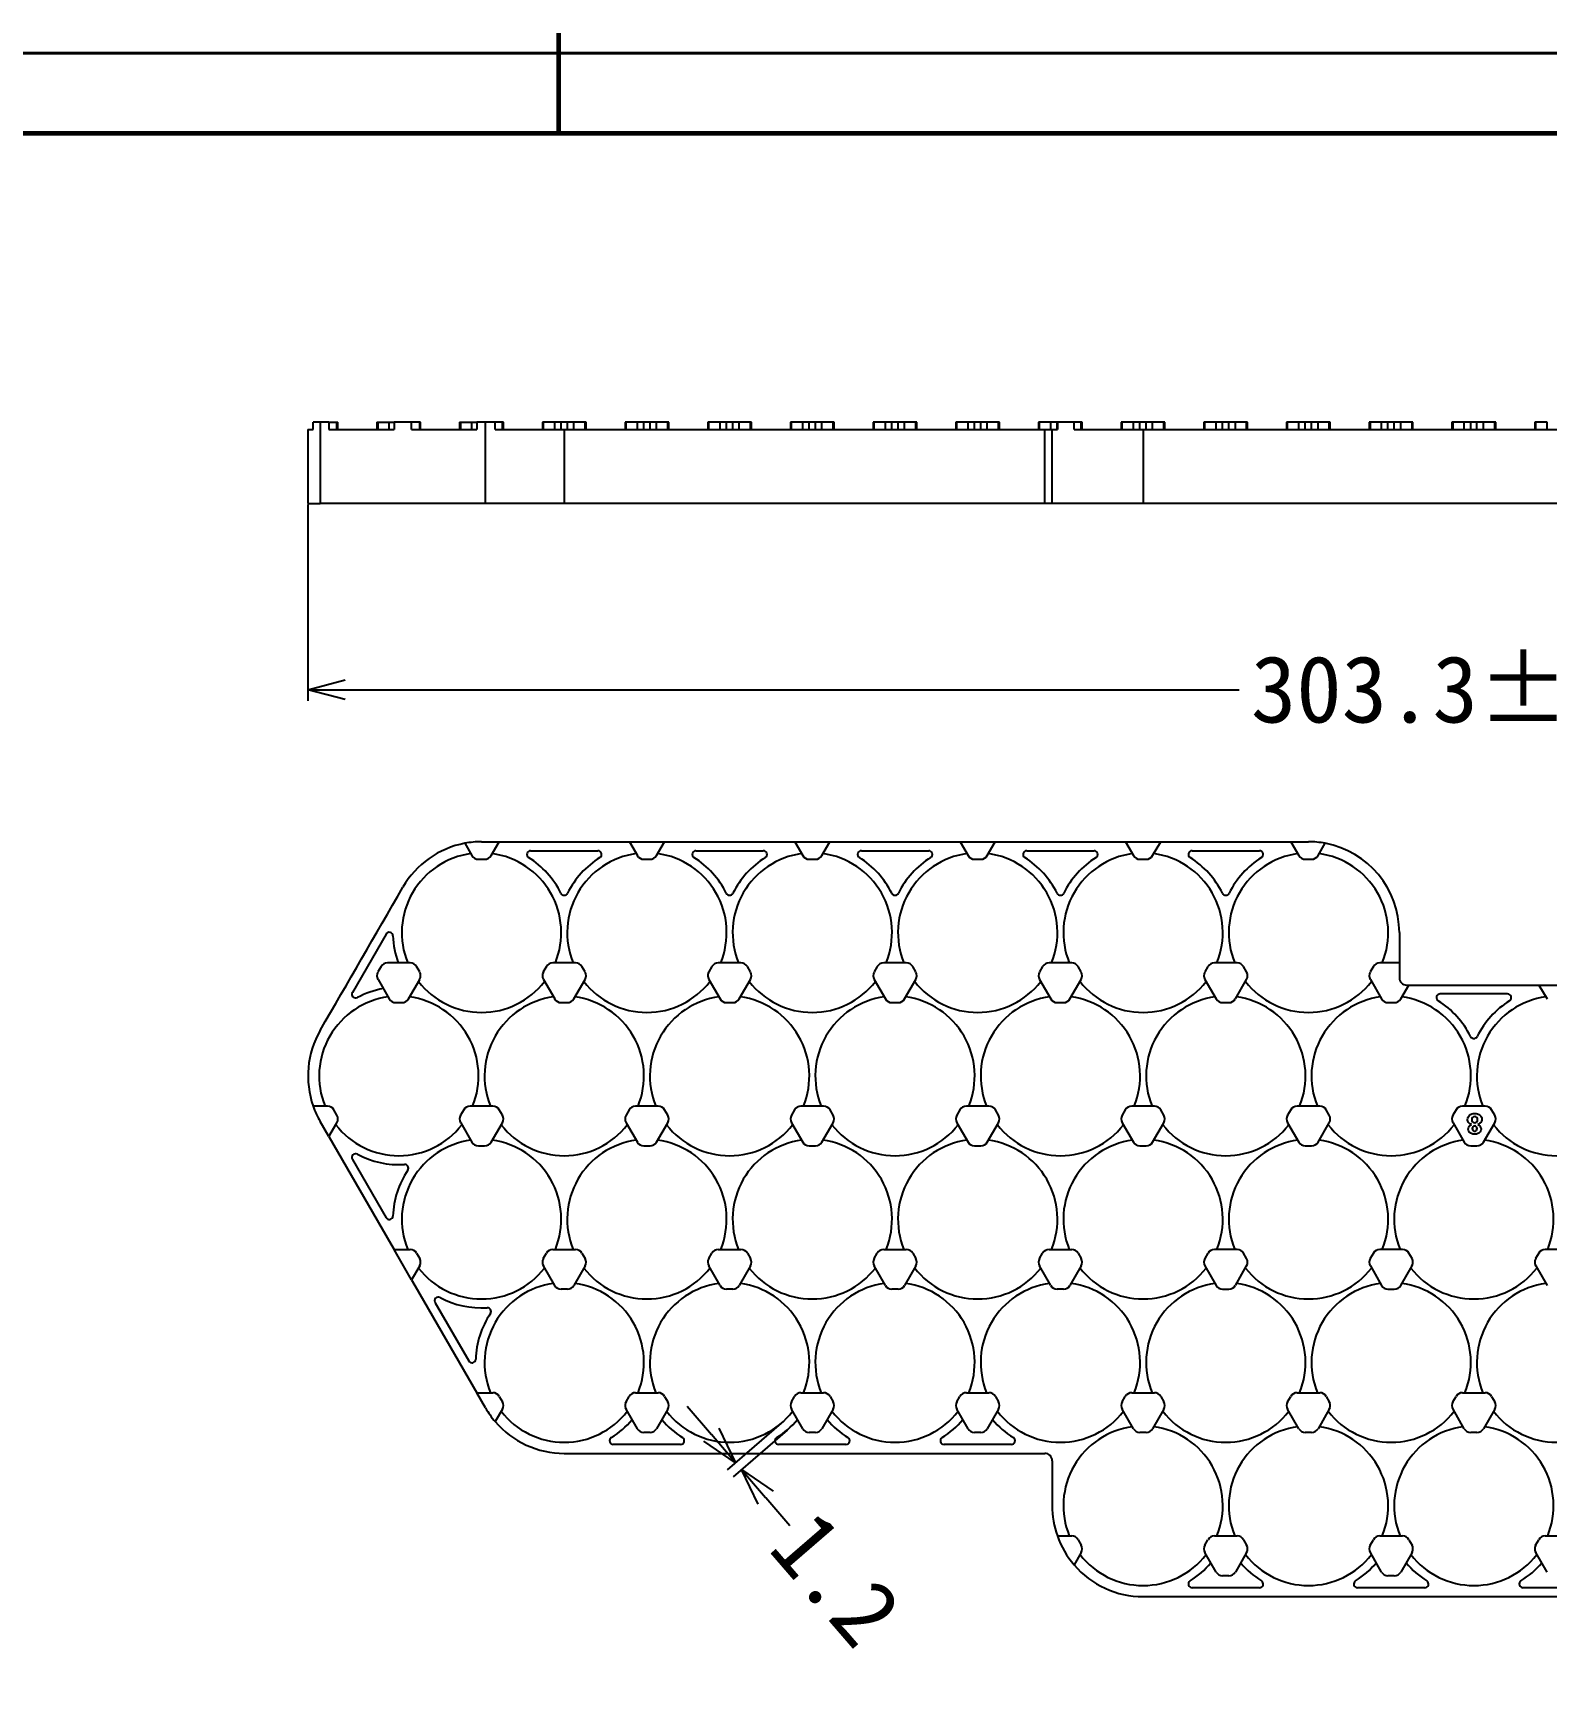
# Model space of a CAD drawing. Header units: millimetres. Extents: x 130 to 773, y 193 to 651.
# Drawn here: x 380.4 to 584.5, y 428.4 to 650.9 of the extents above; entities that cross this region are included whole.
import ezdxf

# ---------------------------------------------------------------- set-up
doc = ezdxf.new("R2010")
doc.units = ezdxf.units.MM
doc.layers.add('title-ifrm', color=6, linetype='Continuous', lineweight=60)
doc.layers.add('title-ofrm', color=5, linetype='Continuous', lineweight=40)
doc.styles.get("Standard").update_dxf_attribs({"font": 'simfang.ttf'})
doc.dimstyles.new('快速标注样式', dxfattribs={"dimtxt": 9, "dimasz": 5, "dimexe": 1.5, "dimexo": 0.1, "dimgap": 0.8, "dimtad": 0, "dimdec": 1, "dimdsep": 46, "dimtxsty": 'Standard', "dimblk": 'OPEN30', "dimcen": 0.3, "dimclrd": 3, "dimclre": 3, "dimclrt": 3, "dimadec": 0, "dimazin": 0, "dimtfac": 1, "dimtdec": 1, "dimtofl": 0, "dimtmove": 0, "dimatfit": 3, "dimfxl": 1, "dimarcsym": 0})

# ---------------------------------------------------------------- blocks, each defined once
blk = doc.blocks.new('_Open30')
at = {"color": 0, "linetype": 'ByBlock', "lineweight": -2}
for p, q in [((-1, 0.268), (0, 0)), ((0, 0), (-1, -0.268)), ((0, 0), (-1, 0))]:
    blk.add_line(p, q, dxfattribs=at)
blk = doc.blocks.new('*D5')
at = {"color": 3, "lineweight": -2, "transparency": 16777216}
for p, q in [((417.43, 587.35), (417.43, 560.88)), ((720.68, 587.35), (720.68, 560.88)), ((422.43, 562.38), (542.98, 562.38)), ((715.68, 562.38), (595.13, 562.38))]:
    blk.add_line(p, q, dxfattribs=at)
at = {"layer": 'Defpoints', "color": 0, "lineweight": -3, "transparency": 16777216}
for p in [(417.43, 587.45), (720.68, 587.45), (720.68, 562.38)]:
    blk.add_point(p, dxfattribs=at)
at = {"color": 3, "lineweight": -2, "transparency": 16777216, "xscale": 5, "yscale": 5, "zscale": 5, "rotation": 180}
blk.add_blockref('_Open30', (417.43, 562.38), dxfattribs=at)
at = {"color": 3, "lineweight": -2, "transparency": 16777216, "xscale": 5, "yscale": 5, "zscale": 5}
blk.add_blockref('_Open30', (720.68, 562.38), dxfattribs=at)
at = {"color": 3, "lineweight": -3, "transparency": 16777216, "insert": (569.05, 562.38), "char_height": 9, "attachment_point": 5}
blk.add_mtext('303.3%%P1', dxfattribs=at)
blk = doc.blocks.new('*D12')
at = {"color": 3, "lineweight": -2, "transparency": 16777216}
for p, q in [((471.82, 461.97), (468.55, 465.76)), ((481.23, 463.5), (473.95, 457.21)), ((482.02, 462.59), (474.74, 456.3)), ((479.14, 453.5), (482.41, 449.71))]:
    blk.add_line(p, q, dxfattribs=at)
at = {"layer": 'Defpoints', "color": 0, "lineweight": -3, "transparency": 16777216}
for p in [(481.31, 463.56), (482.09, 462.66), (475.87, 457.28)]:
    blk.add_point(p, dxfattribs=at)
at = {"color": 3, "lineweight": -2, "transparency": 16777216, "xscale": 5, "yscale": 5, "zscale": 5}
for p, rotation in [((475.09, 458.19), 310.8300800472638), ((475.87, 457.28), 130.8300800472639)]:
    blk.add_blockref('_Open30', p, dxfattribs=dict(at, rotation=rotation))
at = {"color": 3, "lineweight": -3, "transparency": 16777216, "insert": (488.63, 442.51), "char_height": 9, "attachment_point": 5, "rotation": 310.8301}
blk.add_mtext('1.2', dxfattribs=at)

msp = doc.modelspace()

# ---------------------------------------------------------------- linework, layer by layer
at = {"color": 0, "linetype": 'Continuous', "lineweight": -3}
for p, q in [((417.43, 597.45), (417.43, 587.45)), ((417.43, 597.45), (418.12, 597.45)), ((419.07, 598.45), (418.12, 598.45)), ((418.12, 597.45), (418.12, 598.45)), ((420.25, 598.45), (419.07, 598.45)), ((419.07, 598.45), (419.07, 587.45)), ((420.25, 598.45), (421.34, 598.45)), ((420.25, 598.45), (420.25, 597.45)), ((420.25, 597.45), (428.59, 597.45)), ((421.34, 598.45), (421.47, 598.45)), ((421.34, 597.45), (421.34, 598.45)), ((421.47, 597.45), (421.47, 598.45)), ((426.73, 598.45), (426.73, 597.45)), ((426.73, 598.45), (426.87, 598.45)), ((426.87, 598.45), (428.39, 598.45)), ((426.87, 597.45), (426.87, 598.45)), ((428.39, 598.45), (429.03, 598.45)), ((428.39, 597.45), (428.39, 598.45)), ((428.59, 597.45), (429.03, 597.45)), ((431.4, 598.45), (429.03, 598.45)), ((429.03, 598.45), (429.03, 597.45)), ((432.49, 598.45), (431.4, 598.45)), ((431.4, 597.45), (431.4, 598.45)), ((431.4, 597.45), (431.84, 597.45)), ((431.84, 597.45), (440.18, 597.45)), ((432.62, 598.45), (432.49, 598.45)), ((432.49, 597.45), (432.49, 598.45)), ((432.62, 597.45), (432.62, 598.45)), ((437.88, 598.45), (437.88, 597.45)), ((437.88, 598.45), (438.02, 598.45)), ((438.02, 598.45), (439.54, 598.45)), ((438.02, 597.45), (438.02, 598.45)), ((439.54, 598.45), (440.18, 598.45)), ((439.54, 597.45), (439.54, 598.45)), ((441.37, 598.45), (440.18, 598.45)), ((440.18, 598.45), (440.18, 597.45)), ((442.67, 598.45), (441.37, 598.45)), ((441.37, 587.45), (441.37, 598.45)), ((443.64, 598.45), (442.67, 598.45)), ((442.67, 597.45), (442.67, 598.45)), ((442.67, 597.45), (451.98, 597.45)), ((443.77, 598.45), (443.64, 598.45)), ((443.64, 597.45), (443.64, 598.45)), ((443.77, 597.45), (443.77, 598.45)), ((449.03, 598.45), (449.03, 597.45)), ((449.17, 598.45), (449.03, 598.45)), ((450.69, 598.45), (449.17, 598.45)), ((449.17, 597.45), (449.17, 598.45)), ((451.55, 598.45), (450.69, 598.45)), ((450.69, 597.45), (450.69, 598.45)), ((452.4, 598.45), (451.55, 598.45)), ((451.55, 597.45), (451.55, 598.45)), ((451.98, 597.45), (451.98, 587.45)), ((453.27, 598.45), (452.4, 598.45)), ((452.4, 597.45), (452.4, 598.45)), ((454.79, 598.45), (453.27, 598.45)), ((453.27, 597.45), (453.27, 598.45)), ((454.92, 598.45), (454.79, 598.45)), ((454.79, 597.45), (454.79, 598.45)), ((454.92, 597.45), (454.92, 598.45)), ((460.18, 598.45), (460.18, 597.45)), ((460.32, 598.45), (460.18, 598.45)), ((461.84, 598.45), (460.32, 598.45)), ((460.32, 597.45), (460.32, 598.45)), ((462.7, 598.45), (461.84, 598.45)), ((461.84, 597.45), (461.84, 598.45)), ((463.55, 598.45), (462.7, 598.45)), ((462.7, 597.45), (462.7, 598.45)), ((464.42, 598.45), (463.55, 598.45)), ((463.55, 597.45), (463.55, 598.45)), ((465.94, 598.45), (464.42, 598.45)), ((464.42, 597.45), (464.42, 598.45)), ((466.07, 598.45), (465.94, 598.45)), ((465.94, 597.45), (465.94, 598.45)), ((466.07, 597.45), (466.07, 598.45)), ((471.33, 598.45), (471.33, 597.45)), ((471.47, 598.45), (471.33, 598.45)), ((472.99, 598.45), (471.47, 598.45)), ((471.47, 597.45), (471.47, 598.45)), ((473.85, 598.45), (472.99, 598.45)), ((472.99, 597.45), (472.99, 598.45)), ((474.7, 598.45), (473.85, 598.45)), ((473.85, 597.45), (473.85, 598.45)), ((475.57, 598.45), (474.7, 598.45)), ((474.7, 597.45), (474.7, 598.45)), ((477.09, 598.45), (475.57, 598.45)), ((475.57, 597.45), (475.57, 598.45)), ((477.22, 598.45), (477.09, 598.45)), ((477.09, 597.45), (477.09, 598.45)), ((477.22, 597.45), (477.22, 598.45)), ((482.48, 598.45), (482.48, 597.45)), ((482.62, 598.45), (482.48, 598.45)), ((484.14, 598.45), (482.62, 598.45)), ((482.62, 597.45), (482.62, 598.45)), ((485, 598.45), (484.14, 598.45)), ((484.14, 597.45), (484.14, 598.45)), ((485.85, 598.45), (485, 598.45)), ((485, 597.45), (485, 598.45)), ((486.72, 598.45), (485.85, 598.45)), ((485.85, 597.45), (485.85, 598.45)), ((488.24, 598.45), (486.72, 598.45)), ((486.72, 597.45), (486.72, 598.45)), ((488.37, 598.45), (488.24, 598.45)), ((488.24, 597.45), (488.24, 598.45)), ((488.37, 597.45), (488.37, 598.45)), ((493.63, 598.45), (493.63, 597.45)), ((493.77, 598.45), (493.63, 598.45)), ((495.29, 598.45), (493.77, 598.45)), ((493.77, 597.45), (493.77, 598.45)), ((496.15, 598.45), (495.29, 598.45)), ((495.29, 597.45), (495.29, 598.45)), ((497, 598.45), (496.15, 598.45)), ((496.15, 597.45), (496.15, 598.45)), ((497.87, 598.45), (497, 598.45)), ((497, 597.45), (497, 598.45)), ((499.39, 598.45), (497.87, 598.45)), ((497.87, 597.45), (497.87, 598.45)), ((499.52, 598.45), (499.39, 598.45)), ((499.39, 597.45), (499.39, 598.45)), ((499.52, 597.45), (499.52, 598.45)), ((504.78, 598.45), (504.78, 597.45)), ((504.92, 598.45), (504.78, 598.45)), ((506.44, 598.45), (504.92, 598.45)), ((504.92, 597.45), (504.92, 598.45)), ((507.3, 598.45), (506.44, 598.45)), ((506.44, 597.45), (506.44, 598.45)), ((508.15, 598.45), (507.3, 598.45)), ((507.3, 597.45), (507.3, 598.45)), ((509.02, 598.45), (508.15, 598.45)), ((508.15, 597.45), (508.15, 598.45)), ((510.54, 598.45), (509.02, 598.45)), ((509.02, 597.45), (509.02, 598.45)), ((510.67, 598.45), (510.54, 598.45)), ((510.54, 597.45), (510.54, 598.45)), ((510.67, 597.45), (510.67, 598.45)), ((515.93, 598.45), (515.93, 597.45)), ((516.07, 598.45), (515.93, 598.45)), ((517.59, 598.45), (516.07, 598.45)), ((516.07, 597.45), (516.07, 598.45)), ((516.78, 597.45), (517.78, 597.45)), ((516.78, 587.45), (516.78, 597.45)), ((518.45, 598.45), (517.59, 598.45)), ((517.59, 597.45), (517.59, 598.45)), ((517.78, 597.45), (518.47, 597.45)), ((517.78, 587.45), (517.78, 597.45)), ((518.47, 598.45), (518.45, 598.45)), ((518.45, 597.45), (518.45, 598.45)), ((520.72, 598.45), (518.47, 598.45)), ((518.47, 598.45), (518.47, 597.45)), ((521.69, 598.45), (520.72, 598.45)), ((520.72, 597.45), (520.72, 598.45)), ((520.72, 597.45), (530.03, 597.45)), ((521.82, 598.45), (521.69, 598.45)), ((521.69, 597.45), (521.69, 598.45)), ((521.82, 597.45), (521.82, 598.45)), ((527.08, 598.45), (527.08, 597.45)), ((527.22, 598.45), (527.08, 598.45)), ((528.74, 598.45), (527.22, 598.45)), ((527.22, 597.45), (527.22, 598.45)), ((529.6, 598.45), (528.74, 598.45)), ((528.74, 597.45), (528.74, 598.45)), ((530.45, 598.45), (529.6, 598.45)), ((529.6, 597.45), (529.6, 598.45)), ((530.03, 597.45), (686.13, 597.45)), ((530.03, 597.45), (530.03, 587.45)), ((531.32, 598.45), (530.45, 598.45)), ((530.45, 597.45), (530.45, 598.45)), ((532.84, 598.45), (531.32, 598.45)), ((531.32, 597.45), (531.32, 598.45)), ((532.97, 598.45), (532.84, 598.45)), ((532.84, 597.45), (532.84, 598.45)), ((532.97, 597.45), (532.97, 598.45)), ((538.23, 598.45), (538.23, 597.45)), ((538.37, 598.45), (538.23, 598.45)), ((539.89, 598.45), (538.37, 598.45)), ((538.37, 597.45), (538.37, 598.45)), ((540.75, 598.45), (539.89, 598.45)), ((539.89, 597.45), (539.89, 598.45)), ((541.6, 598.45), (540.75, 598.45)), ((540.75, 597.45), (540.75, 598.45)), ((542.47, 598.45), (541.6, 598.45)), ((541.6, 597.45), (541.6, 598.45)), ((543.99, 598.45), (542.47, 598.45)), ((542.47, 597.45), (542.47, 598.45)), ((544.12, 598.45), (543.99, 598.45)), ((543.99, 597.45), (543.99, 598.45)), ((544.12, 597.45), (544.12, 598.45)), ((549.38, 598.45), (549.38, 597.45)), ((549.52, 598.45), (549.38, 598.45)), ((551.04, 598.45), (549.52, 598.45)), ((549.52, 597.45), (549.52, 598.45)), ((551.9, 598.45), (551.04, 598.45)), ((551.04, 597.45), (551.04, 598.45)), ((552.75, 598.45), (551.9, 598.45)), ((551.9, 597.45), (551.9, 598.45)), ((553.62, 598.45), (552.75, 598.45)), ((552.75, 597.45), (552.75, 598.45)), ((555.14, 598.45), (553.62, 598.45)), ((553.62, 597.45), (553.62, 598.45)), ((555.27, 598.45), (555.14, 598.45)), ((555.14, 597.45), (555.14, 598.45)), ((555.27, 597.45), (555.27, 598.45)), ((560.53, 598.45), (560.53, 597.45)), ((560.67, 598.45), (560.53, 598.45)), ((562.19, 598.45), (560.67, 598.45)), ((560.67, 597.45), (560.67, 598.45)), ((563.05, 598.45), (562.19, 598.45)), ((562.19, 597.45), (562.19, 598.45)), ((563.9, 598.45), (563.05, 598.45)), ((563.05, 597.45), (563.05, 598.45)), ((564.77, 598.45), (563.9, 598.45)), ((563.9, 597.45), (563.9, 598.45)), ((566.29, 598.45), (564.77, 598.45)), ((564.77, 597.45), (564.77, 598.45)), ((566.42, 598.45), (566.29, 598.45)), ((566.29, 597.45), (566.29, 598.45)), ((566.42, 597.45), (566.42, 598.45)), ((571.68, 598.45), (571.68, 597.45)), ((571.82, 598.45), (571.68, 598.45)), ((573.34, 598.45), (571.82, 598.45)), ((571.82, 597.45), (571.82, 598.45)), ((574.2, 598.45), (573.34, 598.45)), ((573.34, 597.45), (573.34, 598.45)), ((575.05, 598.45), (574.2, 598.45)), ((574.2, 597.45), (574.2, 598.45)), ((574.35, 598.48), (574.35, 598.45)), ((574.41, 598.48), (574.41, 598.45)), ((575.92, 598.45), (575.05, 598.45)), ((575.05, 597.45), (575.05, 598.45)), ((575.06, 598.45), (575.06, 598.48)), ((575.14, 598.45), (575.14, 598.48)), ((577.44, 598.45), (575.92, 598.45)), ((575.92, 597.45), (575.92, 598.45)), ((577.57, 598.45), (577.44, 598.45)), ((577.44, 597.45), (577.44, 598.45)), ((577.57, 597.45), (577.57, 598.45)), ((582.83, 598.45), (582.83, 597.45)), ((582.97, 598.45), (582.83, 598.45)), ((584.49, 598.45), (582.97, 598.45)), ((582.97, 597.45), (582.97, 598.45)), ((584.49, 597.45), (584.49, 598.45)), ((417.43, 587.45), (419.07, 587.45)), ((441.37, 587.45), (419.07, 587.45)), ((451.98, 587.45), (441.37, 587.45)), ((516.78, 587.45), (451.98, 587.45)), ((517.78, 587.45), (516.78, 587.45)), ((530.03, 587.45), (517.78, 587.45)), ((686.13, 587.45), (530.03, 587.45)), ((438.58, 541.68), (439.54, 540.02)), ((440.83, 541.88), (443.2, 541.88)), ((442.12, 540.02), (443.2, 541.88)), ((443.2, 541.88), (460.76, 541.88)), ((460.76, 541.88), (465.5, 541.88)), ((460.76, 541.88), (461.84, 540.02)), ((464.42, 540.02), (465.5, 541.88)), ((465.5, 541.88), (483.06, 541.88)), ((483.06, 541.88), (487.8, 541.88)), ((483.06, 541.88), (484.14, 540.02)), ((486.72, 540.02), (487.8, 541.88)), ((487.8, 541.88), (505.36, 541.88)), ((505.36, 541.88), (510.1, 541.88)), ((505.36, 541.88), (506.44, 540.02)), ((509.02, 540.02), (510.1, 541.88)), ((510.1, 541.88), (527.66, 541.88)), ((527.66, 541.88), (528.74, 540.02)), ((527.66, 541.88), (532.4, 541.88)), ((531.32, 540.02), (532.4, 541.88)), ((532.4, 541.88), (549.96, 541.88)), ((549.96, 541.88), (552.33, 541.88)), ((549.96, 541.88), (551.04, 540.02)), ((553.62, 540.02), (554.58, 541.68)), ((440.4, 539.52), (441.25, 539.52)), ((447.44, 540.68), (456.52, 540.68)), ((462.7, 539.52), (463.55, 539.52)), ((469.74, 540.68), (478.82, 540.68)), ((485, 539.52), (485.85, 539.52)), ((492.04, 540.68), (501.12, 540.68)), ((507.3, 539.52), (508.15, 539.52)), ((514.34, 540.68), (523.42, 540.68)), ((529.6, 539.52), (530.45, 539.52)), ((536.64, 540.68), (545.72, 540.68)), ((551.9, 539.52), (552.75, 539.52)), ((427.95, 529.43), (423.41, 521.57)), ((431.2, 525.56), (428.15, 525.56)), ((453.5, 525.56), (450.45, 525.56)), ((475.8, 525.56), (472.75, 525.56)), ((498.1, 525.56), (495.05, 525.56)), ((520.4, 525.56), (517.35, 525.56)), ((542.7, 525.56), (539.65, 525.56)), ((564.58, 525.56), (561.95, 525.56)), ((564.58, 525.56), (564.58, 523.57)), ((427.28, 525.06), (426.86, 524.33)), ((426.87, 523.33), (428.39, 520.7)), ((430.97, 520.7), (432.49, 523.33)), ((432.49, 524.33), (432.07, 525.06)), ((449.58, 525.06), (449.16, 524.33)), ((449.17, 523.33), (450.69, 520.7)), ((453.27, 520.7), (454.79, 523.33)), ((454.79, 524.33), (454.37, 525.06)), ((471.88, 525.06), (471.46, 524.33)), ((471.47, 523.33), (472.99, 520.7)), ((475.57, 520.7), (477.09, 523.33)), ((477.09, 524.33), (476.67, 525.06)), ((494.18, 525.06), (493.76, 524.33)), ((493.77, 523.33), (495.29, 520.7)), ((497.87, 520.7), (499.39, 523.33)), ((499.39, 524.33), (498.97, 525.06)), ((516.48, 525.06), (516.06, 524.33)), ((516.07, 523.33), (517.59, 520.7)), ((520.17, 520.7), (521.69, 523.33)), ((521.69, 524.33), (521.27, 525.06)), ((538.78, 525.06), (538.36, 524.33)), ((538.37, 523.33), (539.89, 520.7)), ((542.47, 520.7), (543.99, 523.33)), ((543.99, 524.33), (543.57, 525.06)), ((561.08, 525.06), (560.66, 524.33)), ((560.67, 523.33), (562.19, 520.7)), ((564.77, 520.7), (565.85, 522.57)), ((565.58, 522.57), (565.85, 522.57)), ((565.85, 522.57), (583.41, 522.57)), ((579.17, 521.37), (570.09, 521.37)), ((583.41, 522.57), (588.15, 522.57)), ((583.41, 522.57), (584.49, 520.7)), ((429.25, 520.2), (430.1, 520.2)), ((451.55, 520.2), (452.4, 520.2)), ((473.85, 520.2), (474.7, 520.2)), ((496.15, 520.2), (497, 520.2)), ((518.45, 520.2), (519.3, 520.2)), ((540.75, 520.2), (541.6, 520.2)), ((563.05, 520.2), (563.9, 520.2)), ((420.05, 506.25), (418.12, 506.25)), ((421.34, 505.02), (420.92, 505.75)), ((438.43, 505.75), (438.01, 505.02)), ((442.35, 506.25), (439.3, 506.25)), ((443.64, 505.02), (443.22, 505.75)), ((460.73, 505.75), (460.31, 505.02)), ((464.65, 506.25), (461.6, 506.25)), ((465.94, 505.02), (465.52, 505.75)), ((483.03, 505.75), (482.61, 505.02)), ((486.95, 506.25), (483.9, 506.25)), ((488.24, 505.02), (487.82, 505.75)), ((505.33, 505.75), (504.91, 505.02)), ((509.25, 506.25), (506.2, 506.25)), ((510.54, 505.02), (510.12, 505.75)), ((527.63, 505.75), (527.21, 505.02)), ((531.55, 506.25), (528.5, 506.25)), ((532.84, 505.02), (532.42, 505.75)), ((549.93, 505.75), (549.51, 505.02)), ((553.85, 506.25), (550.8, 506.25)), ((555.14, 505.02), (554.72, 505.75)), ((572.23, 505.75), (571.81, 505.02)), ((576.15, 506.25), (573.1, 506.25)), ((577.44, 505.02), (577.02, 505.75)), ((420.25, 502.15), (419.07, 504.2)), ((420.25, 502.15), (421.34, 504.02)), ((438.02, 504.02), (439.54, 501.39)), ((442.12, 501.39), (443.64, 504.02)), ((460.32, 504.02), (461.84, 501.39)), ((464.42, 501.39), (465.94, 504.02)), ((482.62, 504.02), (484.14, 501.39)), ((486.72, 501.39), (488.24, 504.02)), ((504.92, 504.02), (506.44, 501.39)), ((509.02, 501.39), (510.54, 504.02)), ((527.22, 504.02), (528.74, 501.39)), ((531.32, 501.39), (532.84, 504.02)), ((549.52, 504.02), (551.04, 501.39)), ((553.62, 501.39), (555.14, 504.02)), ((571.82, 504.02), (573.34, 501.39)), ((575.92, 501.39), (577.44, 504.02)), ((420.25, 502.15), (428.59, 487.71)), ((440.4, 500.89), (441.25, 500.89)), ((462.7, 500.89), (463.55, 500.89)), ((485, 500.89), (485.85, 500.89)), ((507.3, 500.89), (508.15, 500.89)), ((529.6, 500.89), (530.45, 500.89)), ((551.9, 500.89), (552.75, 500.89)), ((574.2, 500.89), (575.05, 500.89)), ((423.41, 499.07), (427.95, 491.21)), ((428.59, 487.71), (429.03, 486.94)), ((431.4, 482.83), (429.03, 486.94)), ((429.03, 486.94), (431.2, 486.94)), ((432.07, 486.44), (432.49, 485.7)), ((449.16, 485.7), (449.58, 486.44)), ((450.45, 486.94), (453.5, 486.94)), ((454.37, 486.44), (454.79, 485.7)), ((471.46, 485.7), (471.88, 486.44)), ((472.75, 486.94), (475.8, 486.94)), ((476.67, 486.44), (477.09, 485.7)), ((493.76, 485.7), (494.18, 486.44)), ((495.05, 486.94), (498.1, 486.94)), ((498.97, 486.44), (499.39, 485.7)), ((516.06, 485.7), (516.48, 486.44)), ((517.35, 486.94), (520.4, 486.94)), ((521.27, 486.44), (521.69, 485.7)), ((538.78, 486.44), (538.36, 485.7)), ((542.7, 486.94), (539.65, 486.94)), ((543.99, 485.7), (543.57, 486.44)), ((561.08, 486.44), (560.66, 485.7)), ((565, 486.94), (561.95, 486.94)), ((566.29, 485.7), (565.87, 486.44)), ((583.38, 486.44), (582.96, 485.7)), ((587.3, 486.94), (584.25, 486.94)), ((432.49, 484.71), (431.4, 482.83)), ((450.69, 482.08), (449.17, 484.71)), ((454.79, 484.71), (453.27, 482.08)), ((472.99, 482.08), (471.47, 484.71)), ((477.09, 484.71), (475.57, 482.08)), ((495.29, 482.08), (493.77, 484.71)), ((499.39, 484.71), (497.87, 482.08)), ((517.59, 482.08), (516.07, 484.71)), ((521.69, 484.71), (520.17, 482.08)), ((538.37, 484.71), (539.89, 482.08)), ((542.47, 482.08), (543.99, 484.71)), ((560.67, 484.71), (562.19, 482.08)), ((564.77, 482.08), (566.29, 484.71)), ((582.97, 484.71), (584.49, 482.08)), ((431.4, 482.83), (431.84, 482.08)), ((431.84, 482.08), (440.18, 467.63)), ((452.4, 481.58), (451.55, 481.58)), ((474.7, 481.58), (473.85, 481.58)), ((497, 481.58), (496.15, 481.58)), ((519.3, 481.58), (518.45, 481.58)), ((540.75, 481.58), (541.6, 481.58)), ((563.05, 481.58), (563.9, 481.58)), ((434.56, 479.76), (439.1, 471.9)), ((441.37, 465.57), (440.18, 467.63)), ((440.18, 467.63), (442.35, 467.63)), ((461.6, 467.63), (464.65, 467.63)), ((483.9, 467.63), (486.95, 467.63)), ((506.2, 467.63), (509.25, 467.63)), ((528.5, 467.63), (531.55, 467.63)), ((550.8, 467.63), (553.85, 467.63)), ((573.1, 467.63), (576.15, 467.63)), ((443.64, 465.39), (442.67, 463.73)), ((443.22, 467.12), (443.64, 466.39)), ((460.31, 466.39), (460.73, 467.12)), ((461.84, 462.77), (460.32, 465.39)), ((465.94, 465.39), (464.42, 462.77)), ((465.52, 467.12), (465.94, 466.39)), ((482.61, 466.39), (483.03, 467.12)), ((484.14, 462.77), (482.62, 465.39)), ((488.24, 465.39), (486.72, 462.77)), ((487.82, 467.12), (488.24, 466.39)), ((504.91, 466.39), (505.33, 467.12)), ((506.44, 462.77), (504.92, 465.39)), ((510.54, 465.39), (509.02, 462.77)), ((510.12, 467.12), (510.54, 466.39)), ((527.21, 466.39), (527.63, 467.12)), ((528.74, 462.77), (527.22, 465.39)), ((532.84, 465.39), (531.32, 462.77)), ((532.42, 467.12), (532.84, 466.39)), ((549.51, 466.39), (549.93, 467.12)), ((551.04, 462.77), (549.52, 465.39)), ((555.14, 465.39), (553.62, 462.77)), ((554.72, 467.12), (555.14, 466.39)), ((571.81, 466.39), (572.23, 467.12)), ((573.34, 462.77), (571.82, 465.39)), ((577.44, 465.39), (575.92, 462.77)), ((577.02, 467.12), (577.44, 466.39)), ((467.67, 460.65), (458.59, 460.65)), ((463.55, 462.27), (462.7, 462.27)), ((489.97, 460.65), (480.89, 460.65)), ((485.85, 462.27), (485, 462.27)), ((512.27, 460.65), (503.19, 460.65)), ((508.15, 462.27), (507.3, 462.27)), ((530.45, 462.27), (529.6, 462.27)), ((552.75, 462.27), (551.9, 462.27)), ((575.05, 462.27), (574.2, 462.27)), ((518.47, 448.32), (520.4, 448.32)), ((521.27, 447.81), (521.69, 447.08)), ((538.36, 447.08), (538.78, 447.81)), ((539.65, 448.32), (542.7, 448.32)), ((543.57, 447.81), (543.99, 447.08)), ((560.66, 447.08), (561.08, 447.81)), ((561.95, 448.32), (565, 448.32)), ((565.87, 447.81), (566.29, 447.08)), ((582.96, 447.08), (583.38, 447.81)), ((584.25, 448.32), (587.3, 448.32)), ((521.69, 446.08), (520.72, 444.42)), ((539.89, 443.45), (538.37, 446.08)), ((543.99, 446.08), (542.47, 443.45)), ((562.19, 443.45), (560.67, 446.08)), ((566.29, 446.08), (564.77, 443.45)), ((584.49, 443.45), (582.97, 446.08)), ((541.6, 442.96), (540.75, 442.96)), ((563.9, 442.96), (563.05, 442.96)), ((545.72, 441.34), (536.64, 441.34)), ((568.02, 441.34), (558.94, 441.34)), ((590.32, 441.34), (581.24, 441.34)), ((530.03, 440.14), (686.13, 440.14))]:
    msp.add_line(p, q, dxfattribs=at)
for centre, radius, start, end in [((440.83, 529.63), 12.25, 100.5874, 150), ((440.83, 529.63), 12.25, 90, 100.5874), ((552.33, 529.63), 12.25, 79.4126, 90), ((552.33, 529.63), 12.25, 0, 79.4126), ((440.83, 529.63), 10.75, 97.7301, 202.2478), ((440.4, 540.52), 1, 210.0864, 270), ((441.25, 540.52), 1, 270, 329.9136), ((440.83, 529.63), 10.75, 337.7522, 82.2699), ((447.44, 540.18), 0.5, 90, 237.9289), ((440.83, 529.63), 11.95, 26.4167, 57.9289), ((463.13, 529.63), 10.75, 97.7301, 202.2478), ((463.13, 529.63), 11.95, 122.0711, 153.5833), ((456.52, 540.18), 0.5, 302.0711, 90), ((462.7, 540.52), 1, 210.0864, 270), ((463.55, 540.52), 1, 270, 329.9136), ((463.13, 529.63), 10.75, 337.7522, 82.2699), ((469.74, 540.18), 0.5, 90, 237.9289), ((463.13, 529.63), 11.95, 26.4167, 57.9289), ((485.43, 529.63), 10.75, 97.7301, 202.2478), ((485.43, 529.63), 11.95, 122.0711, 153.5833), ((478.82, 540.18), 0.5, 302.0711, 90), ((485, 540.52), 1, 210.0864, 270), ((485.85, 540.52), 1, 270, 329.9136), ((485.43, 529.63), 10.75, 337.7522, 82.2699), ((492.04, 540.18), 0.5, 90, 237.9289), ((485.43, 529.63), 11.95, 26.4167, 57.9289), ((507.73, 529.63), 10.75, 97.7301, 202.2478), ((507.73, 529.63), 11.95, 122.0711, 153.5833), ((501.12, 540.18), 0.5, 302.0711, 90), ((507.3, 540.52), 1, 210.0864, 270), ((508.15, 540.52), 1, 270, 329.9136), ((507.73, 529.63), 10.75, 337.7522, 82.2699), ((514.34, 540.18), 0.5, 90, 237.9289), ((507.73, 529.63), 11.95, 26.4167, 57.9289), ((530.03, 529.63), 10.75, 97.7301, 202.2478), ((530.03, 529.63), 11.95, 122.0711, 153.5833), ((523.42, 540.18), 0.5, 302.0711, 90), ((529.6, 540.52), 1, 210.0864, 270), ((530.45, 540.52), 1, 270, 329.9136), ((530.03, 529.63), 10.75, 337.7522, 82.2699), ((536.64, 540.18), 0.5, 90, 237.9289), ((530.03, 529.63), 11.95, 26.4167, 57.9289), ((552.33, 529.63), 10.75, 97.7301, 202.2478), ((552.33, 529.63), 11.95, 122.0711, 153.5833), ((545.72, 540.18), 0.5, 302.0711, 90), ((551.9, 540.52), 1, 210.0864, 270), ((552.75, 540.52), 1, 270, 329.9136), ((552.33, 529.63), 10.75, 337.7522, 82.2699), ((451.98, 535.17), 0.5, 206.4167, 333.5833), ((474.28, 535.17), 0.5, 206.4167, 333.5833), ((496.58, 535.17), 0.5, 206.4167, 333.5833), ((518.88, 535.17), 0.5, 206.4167, 333.5833), ((541.18, 535.17), 0.5, 206.4167, 333.5833), ((428.39, 529.18), 0.5, 2.0711, 150), ((440.83, 529.63), 11.95, 182.0711, 199.913), ((428.15, 524.56), 1, 90, 150.1728), ((431.2, 524.56), 1, 29.8272, 90), ((450.45, 524.56), 1, 90, 150.1728), ((453.5, 524.56), 1, 29.8272, 90), ((472.75, 524.56), 1, 90, 150.1728), ((475.8, 524.56), 1, 29.8272, 90), ((495.05, 524.56), 1, 90, 150.1728), ((498.1, 524.56), 1, 29.8272, 90), ((517.35, 524.56), 1, 90, 150.1728), ((520.4, 524.56), 1, 29.8272, 90), ((539.65, 524.56), 1, 90, 150.1728), ((542.7, 524.56), 1, 29.8272, 90), ((561.95, 524.56), 1, 90, 150.1728), ((427.73, 523.83), 1, 150.1728, 210.0864), ((440.83, 529.63), 10.75, 217.751, 322.249), ((431.62, 523.83), 1, 329.9136, 29.8272), ((450.03, 523.83), 1, 150.1728, 210.0864), ((463.13, 529.63), 10.75, 217.751, 322.249), ((453.92, 523.83), 1, 329.9136, 29.8272), ((472.33, 523.83), 1, 150.1728, 210.0864), ((485.43, 529.63), 10.75, 217.751, 322.249), ((476.22, 523.83), 1, 329.9136, 29.8272), ((494.63, 523.83), 1, 150.1728, 210.0864), ((507.73, 529.63), 10.75, 217.751, 322.249), ((498.52, 523.83), 1, 329.9136, 29.8272), ((516.93, 523.83), 1, 150.1728, 210.0864), ((530.03, 529.63), 10.75, 217.751, 322.249), ((520.82, 523.83), 1, 329.9136, 29.8272), ((539.23, 523.83), 1, 150.1728, 210.0864), ((552.33, 529.63), 10.75, 217.751, 322.249), ((543.12, 523.83), 1, 329.9136, 29.8272), ((561.53, 523.83), 1, 150.1728, 210.0864), ((565.58, 523.57), 1, 180, 270), ((429.68, 510.32), 10.75, 97.7301, 202.2478), ((423.85, 521.32), 0.5, 150, 297.9289), ((429.68, 510.32), 11.95, 100.0773, 117.9289), ((429.25, 521.2), 1, 210.0864, 270), ((430.1, 521.2), 1, 270, 329.9136), ((429.68, 510.32), 10.75, 337.7522, 82.2699), ((451.98, 510.32), 10.75, 97.7301, 202.2478), ((451.55, 521.2), 1, 210.0864, 270), ((452.4, 521.2), 1, 270, 329.9136), ((451.98, 510.32), 10.75, 337.7522, 82.2699), ((474.28, 510.32), 10.75, 97.7301, 202.2478), ((473.85, 521.2), 1, 210.0864, 270), ((474.7, 521.2), 1, 270, 329.9136), ((474.28, 510.32), 10.75, 337.7522, 82.2699), ((496.58, 510.32), 10.75, 97.7301, 202.2478), ((496.15, 521.2), 1, 210.0864, 270), ((497, 521.2), 1, 270, 329.9136), ((496.58, 510.32), 10.75, 337.7522, 82.2699), ((518.88, 510.32), 10.75, 97.7301, 202.2478), ((518.45, 521.2), 1, 210.0864, 270), ((519.3, 521.2), 1, 270, 329.9136), ((518.88, 510.32), 10.75, 337.7522, 82.2699), ((541.18, 510.32), 10.75, 97.7301, 202.2478), ((540.75, 521.2), 1, 210.0864, 270), ((541.6, 521.2), 1, 270, 329.9136), ((541.18, 510.32), 10.75, 337.7522, 82.2699), ((563.48, 510.32), 10.75, 97.7301, 202.2478), ((563.05, 521.2), 1, 210.0864, 270), ((563.9, 521.2), 1, 270, 329.9136), ((563.48, 510.32), 10.75, 337.7522, 82.2699), ((570.09, 520.87), 0.5, 90, 237.9289), ((585.78, 510.32), 10.75, 97.7301, 202.2478), ((579.17, 520.87), 0.5, 302.0711, 90), ((563.48, 510.32), 11.95, 26.4167, 57.9289), ((585.78, 510.32), 11.95, 122.0711, 153.5833), ((429.68, 510.32), 12.25, 150, 199.4055), ((574.63, 515.86), 0.5, 206.4167, 333.5833), ((429.68, 510.32), 12.25, 199.4055, 210), ((420.05, 505.25), 1, 29.8272, 90), ((439.3, 505.25), 1, 90, 150.1728), ((442.35, 505.25), 1, 29.8272, 90), ((461.6, 505.25), 1, 90, 150.1728), ((464.65, 505.25), 1, 29.8272, 90), ((483.9, 505.25), 1, 90, 150.1728), ((486.95, 505.25), 1, 29.8272, 90), ((506.2, 505.25), 1, 90, 150.1728), ((509.25, 505.25), 1, 29.8272, 90), ((528.5, 505.25), 1, 90, 150.1728), ((531.55, 505.25), 1, 29.8272, 90), ((550.8, 505.25), 1, 90, 150.1728), ((553.85, 505.25), 1, 29.8272, 90), ((573.1, 505.25), 1, 90, 150.1728), ((576.15, 505.25), 1, 29.8272, 90), ((429.68, 510.32), 10.75, 217.751, 322.249), ((420.47, 504.52), 1, 329.9136, 29.8272), ((438.88, 504.52), 1, 150.1728, 210.0864), ((451.98, 510.32), 10.75, 217.751, 322.249), ((442.77, 504.52), 1, 329.9136, 29.8272), ((461.18, 504.52), 1, 150.1728, 210.0864), ((474.28, 510.32), 10.75, 217.751, 322.249), ((465.07, 504.52), 1, 329.9136, 29.8272), ((483.48, 504.52), 1, 150.1728, 210.0864), ((496.58, 510.32), 10.75, 217.751, 322.249), ((487.37, 504.52), 1, 329.9136, 29.8272), ((505.78, 504.52), 1, 150.1728, 210.0864), ((518.88, 510.32), 10.75, 217.751, 322.249), ((509.67, 504.52), 1, 329.9136, 29.8272), ((528.08, 504.52), 1, 150.1728, 210.0864), ((541.18, 510.32), 10.75, 217.751, 322.249), ((531.97, 504.52), 1, 329.9136, 29.8272), ((550.38, 504.52), 1, 150.1728, 210.0864), ((563.48, 510.32), 10.75, 217.751, 322.249), ((554.27, 504.52), 1, 329.9136, 29.8272), ((572.68, 504.52), 1, 150.1728, 210.0864), ((585.78, 510.32), 10.75, 217.751, 322.249), ((576.57, 504.52), 1, 329.9136, 29.8272), ((440.83, 491.01), 10.75, 97.7301, 202.2478), ((440.4, 501.89), 1, 210.0864, 270), ((441.25, 501.89), 1, 270, 329.9136), ((440.83, 491.01), 10.75, 337.7522, 82.2699), ((463.13, 491.01), 10.75, 97.7301, 202.2478), ((462.7, 501.89), 1, 210.0864, 270), ((463.55, 501.89), 1, 270, 329.9136), ((463.13, 491.01), 10.75, 337.7522, 82.2699), ((485.43, 491.01), 10.75, 97.7301, 202.2478), ((485, 501.89), 1, 210.0864, 270), ((485.85, 501.89), 1, 270, 329.9136), ((485.43, 491.01), 10.75, 337.7522, 82.2699), ((507.73, 491.01), 10.75, 97.7301, 202.2478), ((507.3, 501.89), 1, 210.0864, 270), ((508.15, 501.89), 1, 270, 329.9136), ((507.73, 491.01), 10.75, 337.7522, 82.2699), ((530.03, 491.01), 10.75, 97.7301, 202.2478), ((529.6, 501.89), 1, 210.0864, 270), ((530.45, 501.89), 1, 270, 329.9136), ((530.03, 491.01), 10.75, 337.7522, 82.2699), ((552.33, 491.01), 10.75, 97.7301, 202.2478), ((551.9, 501.89), 1, 210.0864, 270), ((552.75, 501.89), 1, 270, 329.9136), ((552.33, 491.01), 10.75, 337.7522, 82.2699), ((574.63, 491.01), 10.75, 97.7301, 202.2478), ((574.2, 501.89), 1, 210.0864, 270), ((575.05, 501.89), 1, 270, 329.9136), ((574.63, 491.01), 10.75, 337.7522, 82.2699), ((423.85, 499.32), 0.5, 62.0711, 210), ((429.68, 510.32), 11.95, 242.0711, 273.5833), ((440.83, 491.01), 11.95, 146.4167, 177.9289), ((430.46, 497.9), 0.5, 326.4167, 93.5833), ((428.39, 491.46), 0.5, 210, 357.9289), ((431.2, 485.94), 1, 29.8272, 90), ((431.62, 485.21), 1, 329.9136, 29.8272), ((450.03, 485.21), 1, 150.1728, 210.0864), ((450.45, 485.94), 1, 90, 150.1728), ((453.5, 485.94), 1, 29.8272, 90), ((453.92, 485.21), 1, 329.9136, 29.8272), ((472.33, 485.21), 1, 150.1728, 210.0864), ((472.75, 485.94), 1, 90, 150.1728), ((475.8, 485.94), 1, 29.8272, 90), ((476.22, 485.21), 1, 329.9136, 29.8272), ((494.63, 485.21), 1, 150.1728, 210.0864), ((495.05, 485.94), 1, 90, 150.1728), ((498.1, 485.94), 1, 29.8272, 90), ((498.52, 485.21), 1, 329.9136, 29.8272), ((516.93, 485.21), 1, 150.1728, 210.0864), ((517.35, 485.94), 1, 90, 150.1728), ((520.4, 485.94), 1, 29.8272, 90), ((520.82, 485.21), 1, 329.9136, 29.8272), ((539.23, 485.21), 1, 150.1728, 210.0864), ((539.65, 485.94), 1, 90, 150.1728), ((542.7, 485.94), 1, 29.8272, 90), ((543.12, 485.21), 1, 329.9136, 29.8272), ((561.53, 485.21), 1, 150.1728, 210.0864), ((561.95, 485.94), 1, 90, 150.1728), ((565, 485.94), 1, 29.8272, 90), ((565.42, 485.21), 1, 329.9136, 29.8272), ((583.83, 485.21), 1, 150.1728, 210.0864), ((584.25, 485.94), 1, 90, 150.1728), ((440.83, 491.01), 10.75, 217.751, 270), ((440.83, 491.01), 10.75, 270, 322.249), ((463.13, 491.01), 10.75, 217.751, 322.249), ((485.43, 491.01), 10.75, 217.751, 322.249), ((507.73, 491.01), 10.75, 217.751, 322.249), ((530.03, 491.01), 10.75, 217.751, 322.249), ((552.33, 491.01), 10.75, 217.751, 322.249), ((574.63, 491.01), 10.75, 217.751, 322.249), ((451.98, 471.7), 10.75, 97.7301, 202.2478), ((451.55, 482.58), 1, 210.0864, 270), ((452.4, 482.58), 1, 270, 329.9136), ((451.98, 471.7), 10.75, 337.7522, 82.2699), ((474.28, 471.7), 10.75, 97.7301, 202.2478), ((473.85, 482.58), 1, 210.0864, 270), ((474.7, 482.58), 1, 270, 329.9136), ((474.28, 471.7), 10.75, 337.7522, 82.2699), ((496.58, 471.7), 10.75, 97.7301, 202.2478), ((496.15, 482.58), 1, 210.0864, 270), ((497, 482.58), 1, 270, 329.9136), ((496.58, 471.7), 10.75, 337.7522, 82.2699), ((518.88, 471.7), 10.75, 97.7301, 202.2478), ((518.45, 482.58), 1, 210.0864, 270), ((519.3, 482.58), 1, 270, 329.9136), ((518.88, 471.7), 10.75, 337.7522, 82.2699), ((541.18, 471.7), 10.75, 97.7301, 202.2478), ((540.75, 482.58), 1, 210.0864, 270), ((541.6, 482.58), 1, 270, 329.9136), ((541.18, 471.7), 10.75, 337.7522, 82.2699), ((563.48, 471.7), 10.75, 97.7301, 202.2478), ((563.05, 482.58), 1, 210.0864, 270), ((563.9, 482.58), 1, 270, 329.9136), ((563.48, 471.7), 10.75, 337.7522, 82.2699), ((585.78, 471.7), 10.75, 97.7301, 202.2478), ((435, 480.01), 0.5, 62.0711, 210), ((440.83, 491.01), 11.95, 242.0711, 273.5833), ((441.61, 478.58), 0.5, 326.4167, 93.5833), ((451.98, 471.7), 11.95, 146.4167, 177.9289), ((439.54, 472.15), 0.5, 210, 357.9289), ((442.35, 466.63), 1, 29.8272, 90), ((461.6, 466.63), 1, 90, 150.1728), ((464.65, 466.63), 1, 29.8272, 90), ((483.9, 466.63), 1, 90, 150.1728), ((486.95, 466.63), 1, 29.8272, 90), ((506.2, 466.63), 1, 90, 150.1728), ((509.25, 466.63), 1, 29.8272, 90), ((528.5, 466.63), 1, 90, 150.1728), ((531.55, 466.63), 1, 29.8272, 90), ((550.8, 466.63), 1, 90, 150.1728), ((553.85, 466.63), 1, 29.8272, 90), ((573.1, 466.63), 1, 90, 150.1728), ((576.15, 466.63), 1, 29.8272, 90), ((451.98, 471.7), 12.25, 210, 220.5814), ((451.98, 471.7), 10.75, 217.751, 322.249), ((442.77, 465.9), 1, 329.9136, 29.8272), ((461.18, 465.9), 1, 150.1728, 210.0864), ((474.28, 471.7), 10.75, 217.751, 322.249), ((465.07, 465.9), 1, 329.9136, 29.8272), ((483.48, 465.9), 1, 150.1728, 210.0864), ((496.58, 471.7), 10.75, 217.751, 322.249), ((487.37, 465.9), 1, 329.9136, 29.8272), ((505.78, 465.9), 1, 150.1728, 210.0864), ((518.88, 471.7), 10.75, 217.751, 322.249), ((509.67, 465.9), 1, 329.9136, 29.8272), ((528.08, 465.9), 1, 150.1728, 210.0864), ((541.18, 471.7), 10.75, 217.751, 322.249), ((531.97, 465.9), 1, 329.9136, 29.8272), ((550.38, 465.9), 1, 150.1728, 210.0864), ((563.48, 471.7), 10.75, 217.751, 322.249), ((554.27, 465.9), 1, 329.9136, 29.8272), ((572.68, 465.9), 1, 150.1728, 210.0864), ((585.78, 471.7), 10.75, 217.751, 322.249), ((576.57, 465.9), 1, 329.9136, 29.8272), ((451.98, 471.7), 12.25, 220.5814, 270), ((451.98, 471.7), 11.95, 302.0711, 319.924), ((474.28, 471.7), 11.95, 220.076, 237.9289), ((474.28, 471.7), 11.95, 302.0711, 319.924), ((496.58, 471.7), 11.95, 220.076, 237.9289), ((496.58, 471.7), 11.95, 302.0711, 319.924), ((518.88, 471.7), 11.95, 220.076, 237.9289), ((530.03, 452.39), 10.75, 97.7301, 202.2478), ((530.03, 452.39), 10.75, 337.7522, 82.2699), ((552.33, 452.39), 10.75, 97.7301, 202.2478), ((552.33, 452.39), 10.75, 337.7522, 82.2699), ((574.63, 452.39), 10.75, 97.7301, 202.2478), ((574.63, 452.39), 10.75, 337.7522, 82.2699), ((458.59, 461.15), 0.5, 122.0711, 270), ((462.7, 463.27), 1, 210.0864, 270), ((463.55, 463.27), 1, 270, 329.9136), ((467.67, 461.15), 0.5, 270, 57.9289), ((480.89, 461.15), 0.5, 122.0711, 270), ((485, 463.27), 1, 210.0864, 270), ((485.85, 463.27), 1, 270, 329.9136), ((489.97, 461.15), 0.5, 270, 57.9289), ((503.19, 461.15), 0.5, 122.0711, 270), ((507.3, 463.27), 1, 210.0864, 270), ((508.15, 463.27), 1, 270, 329.9136), ((512.27, 461.15), 0.5, 270, 57.9289), ((529.6, 463.27), 1, 210.0864, 270), ((530.45, 463.27), 1, 270, 329.9136), ((551.9, 463.27), 1, 210.0864, 270), ((552.75, 463.27), 1, 270, 329.9136), ((574.2, 463.27), 1, 210.0864, 270), ((575.05, 463.27), 1, 270, 329.9136), ((516.78, 458.45), 1, 0, 90), ((530.03, 452.39), 12.25, 180, 199.4055), ((530.03, 452.39), 12.25, 199.4055, 220.5814), ((520.4, 447.32), 1, 29.8272, 90), ((539.65, 447.32), 1, 90, 150.1728), ((542.7, 447.32), 1, 29.8272, 90), ((561.95, 447.32), 1, 90, 150.1728), ((565, 447.32), 1, 29.8272, 90), ((584.25, 447.32), 1, 90, 150.1728), ((530.03, 452.39), 10.75, 217.751, 322.249), ((520.82, 446.58), 1, 329.9136, 29.8272), ((539.23, 446.58), 1, 150.1728, 210.0864), ((552.33, 452.39), 10.75, 217.751, 322.249), ((543.12, 446.58), 1, 329.9136, 29.8272), ((561.53, 446.58), 1, 150.1728, 210.0864), ((574.63, 452.39), 10.75, 217.751, 322.249), ((565.42, 446.58), 1, 329.9136, 29.8272), ((583.83, 446.58), 1, 150.1728, 210.0864), ((530.03, 452.39), 12.25, 220.5814, 270), ((530.03, 452.39), 11.95, 302.0711, 319.924), ((540.75, 443.96), 1, 210.0864, 270), ((541.6, 443.96), 1, 270, 329.9136), ((552.33, 452.39), 11.95, 220.076, 237.9289), ((552.33, 452.39), 11.95, 302.0711, 319.924), ((563.05, 443.96), 1, 210.0864, 270), ((563.9, 443.96), 1, 270, 329.9136), ((574.63, 452.39), 11.95, 220.076, 237.9289), ((574.63, 452.39), 11.95, 302.0711, 319.924), ((536.64, 441.84), 0.5, 122.0711, 270), ((545.72, 441.84), 0.5, 270, 57.9289), ((558.94, 441.84), 0.5, 122.0711, 270), ((568.02, 441.84), 0.5, 270, 57.9289), ((581.24, 441.84), 0.5, 122.0711, 270)]:
    msp.add_arc(centre, radius, start, end, dxfattribs=at)
for points, degree in [([(451.98, 597.45), (516.78, 597.45)], 1), ([(419.07, 516.45), (422.79, 522.88), (426.5, 529.32), (430.22, 535.76)], 3), ([(564.58, 529.63), (564.58, 528.28), (564.58, 526.92), (564.58, 525.56)], 3), ([(573.99, 503.51), (574.07, 503.62), (574.18, 503.71), (574.32, 503.77)], 3), ([(574.46, 504.13), (574.54, 504.05), (574.63, 504.01), (574.74, 504.01)], 3), ([(574.74, 504.01), (574.86, 504.01), (574.96, 504.05), (575.03, 504.13)], 3), ([(575.57, 504.05), (575.48, 503.93), (575.35, 503.84), (575.18, 503.78)], 3), ([(575.18, 503.78), (575.31, 503.71), (575.42, 503.63), (575.5, 503.52)], 3), ([(574.29, 502.54), (574.16, 502.6), (574.05, 502.68), (573.98, 502.79)], 3), ([(451.98, 459.45), (516.78, 459.45)], 1), ([(517.78, 458.45), (517.78, 456.43), (517.78, 454.41), (517.78, 452.39)], 3)]:
    msp.add_open_spline(points, degree=degree, dxfattribs=at)
for points, knots in [([(574.05, 505.03), (574.23, 505.17), (574.46, 505.25), (575.03, 505.25), (575.26, 505.17), (575.44, 505.03)], [0, 0, 0, 0, 0.5, 0.5, 1, 1, 1, 1]), ([(574.32, 503.77), (574.15, 503.83), (574.02, 503.92), (573.83, 504.16), (573.78, 504.3), (573.78, 504.7), (573.87, 504.88), (574.05, 505.03)], [0, 0, 0, 0, 0.293632, 0.293632, 0.587264, 0.587264, 1, 1, 1, 1]), ([(573.98, 502.79), (573.9, 502.9), (573.87, 503.03), (573.87, 503.29), (573.91, 503.4), (573.99, 503.51)], [0, 0, 0, 0, 0.51269, 0.51269, 1, 1, 1, 1]), ([(575.5, 503.52), (575.57, 503.41), (575.61, 503.3), (575.61, 503.03), (575.57, 502.91), (575.42, 502.69), (575.32, 502.6), (575.05, 502.48), (574.91, 502.45), (574.58, 502.45), (574.43, 502.48), (574.29, 502.54)], [0, 0, 0, 0, 0.192793, 0.192793, 0.394394, 0.394394, 0.595995, 0.595995, 0.797596, 0.797596, 1, 1, 1, 1]), ([(574.46, 504.72), (574.38, 504.65), (574.35, 504.55), (574.35, 504.3), (574.38, 504.21), (574.46, 504.13)], [0, 0, 0, 0, 0.516129, 0.516129, 1, 1, 1, 1]), ([(574.97, 503.48), (574.91, 503.55), (574.83, 503.58), (574.65, 503.58), (574.57, 503.55), (574.44, 503.41), (574.41, 503.33), (574.41, 503.12), (574.44, 503.03), (574.5, 502.96)], [0, 0, 0, 0, 0.256781, 0.256781, 0.504521, 0.504521, 0.75226, 0.75226, 1, 1, 1, 1]), ([(575.04, 504.72), (574.96, 504.8), (574.87, 504.84), (574.63, 504.84), (574.53, 504.8), (574.46, 504.72)], [0, 0, 0, 0, 0.51105, 0.51105, 1, 1, 1, 1]), ([(574.5, 502.96), (574.57, 502.89), (574.64, 502.86), (574.83, 502.86), (574.91, 502.89), (574.97, 502.96)], [0, 0, 0, 0, 0.493056, 0.493056, 1, 1, 1, 1]), ([(574.97, 502.96), (575.03, 503.03), (575.06, 503.12), (575.06, 503.32), (575.03, 503.41), (574.97, 503.48)], [0, 0, 0, 0, 0.508143, 0.508143, 1, 1, 1, 1]), ([(575.03, 504.13), (575.11, 504.21), (575.14, 504.3), (575.14, 504.55), (575.11, 504.65), (575.04, 504.72)], [0, 0, 0, 0, 0.483871, 0.483871, 1, 1, 1, 1]), ([(575.44, 505.03), (575.62, 504.88), (575.71, 504.7), (575.71, 504.31), (575.66, 504.17), (575.57, 504.05)], [0, 0, 0, 0, 0.589744, 0.589744, 1, 1, 1, 1])]:
    msp.add_open_spline(points, degree=3, knots=knots, dxfattribs=at)
at = {"layer": 'title-ifrm'}
msp.add_lwpolyline([(451.25, 637.34), (451.25, 650.88)], dxfattribs=at)
msp.add_lwpolyline([(183.7, 204.06), (762.13, 204.06), (762.13, 637.34), (183.7, 637.34)], close=True, dxfattribs=at)
at = {"layer": 'title-ofrm'}
msp.add_lwpolyline([(129.54, 193.23), (772.96, 193.23), (772.96, 648.17), (129.54, 648.17)], close=True, dxfattribs=at)

# ---------------------------------------------------------------- dimensions: what is measured, and where the dimension line sits
at = {"lineweight": -3}
dim = msp.add_linear_dim(base=(720.67776753, 562.38350093), p1=(417.42776753, 587.44947654), p2=(720.67776753, 587.44947654), text='<>%%P1', dimstyle='快速标注样式', dxfattribs=at)
dim.commit()
dim.dimension.update_dxf_attribs({"geometry": '*D5', "text_midpoint": (569.05276753, 562.38350093)})
dim = msp.add_aligned_dim(p1=(481.31, 463.56), p2=(482.09, 462.66), distance=-8.22, dimstyle='快速标注样式', dxfattribs=at)
dim.commit()
dim.dimension.update_dxf_attribs({"geometry": '*D12', "text_midpoint": (488.63, 442.51)})

doc.saveas('drawing.dxf')
